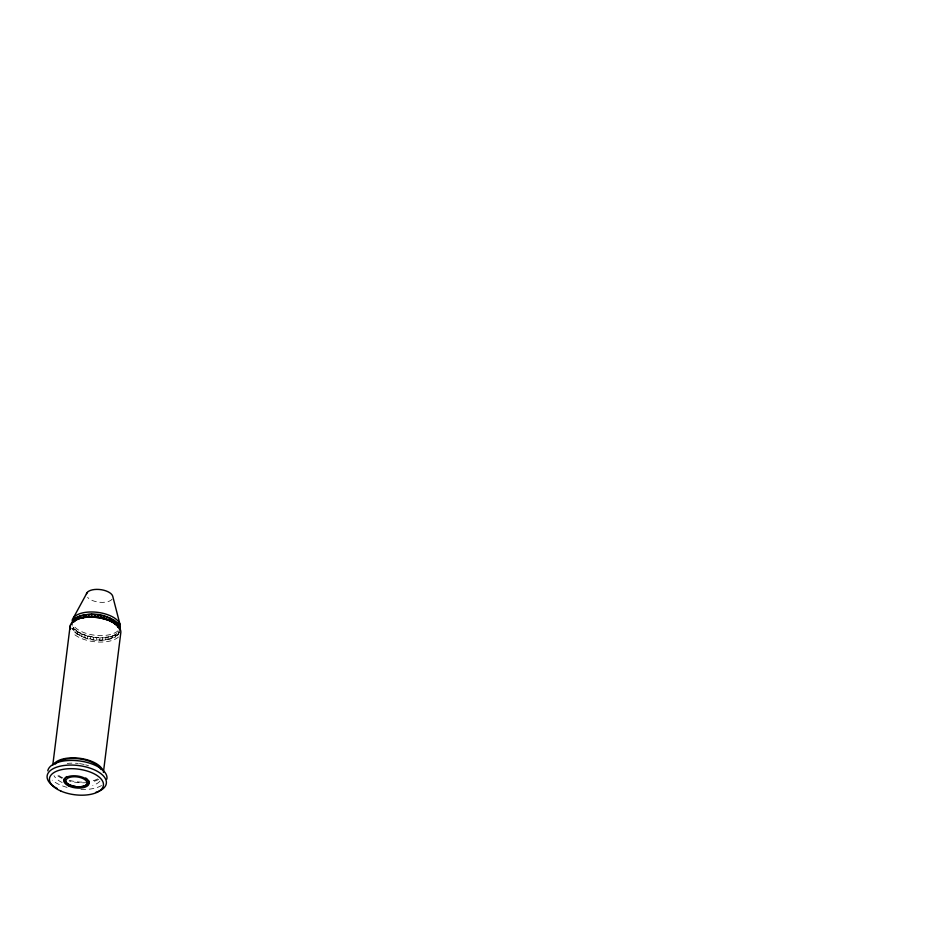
<?xml version="1.0" encoding="UTF-8"?>
<svg xmlns="http://www.w3.org/2000/svg" width="944" height="944" viewBox="0 0 944 944"><rect width="100%" height="100%" fill="white"/><g stroke="black" fill="none" stroke-linecap="round" stroke-linejoin="round"><path stroke-width="0.71" stroke-dasharray="4.72 3.54" d="M116.136 635.619L118.189 634.616L118.519 630.757L118.189 634.616C104.961 644.363 81.491 641.708 71.815 628.126L73.691 631.194L77.042 634.073C87.273 639.808 99.557 641.389 110.991 638.84L115.262 637.023L116.431 633.294L118.472 632.291L119.864 629.471M73.384 629.624L73.679 627.3L73.691 631.194M75.921 632.515L76.216 630.191L73.974 628.869L72.11 625.801M77.042 634.073L77.337 631.748L76.216 630.191M79.803 635.135L80.098 632.81L77.337 631.748L73.974 628.869M81.668 636.575L81.951 634.25L80.098 632.81M84.759 637.294L85.054 634.97L77.337 631.748M87.237 638.522L87.521 636.197L85.054 634.97M90.447 638.852L90.742 636.527L81.951 634.25M93.373 639.772L93.668 637.448L90.742 636.527M96.489 639.702L96.784 637.377C104.147 638.616 112.808 637.554 118.472 632.291M99.663 640.256L99.946 637.932L111.274 636.504L115.546 634.698L116.431 633.294M102.471 639.772L102.754 637.448M105.669 639.938L105.964 637.613M107.97 639.088L108.265 636.763M110.991 638.84L111.274 636.504M112.643 637.66L112.926 635.336M115.262 637.023L115.546 634.698M118.189 634.616L119.569 631.796L118.236 633.082M87.521 636.197L96.784 637.377M93.668 637.448L99.946 637.932M112.053 599.275A13.322 6.337 7.1 0 1 100.147 602.296A13.322 6.337 7.1 0 1 87.603 597.387M117.953 630.828A24.249 11.529 7.1 0 1 96.052 635.371A24.249 11.529 7.1 0 1 74.269 626.545M118.425 637.023A25.582 12.166 7.1 0 1 95.32 641.826A25.582 12.166 7.1 0 1 72.334 632.504M97.586 778.894A24.249 11.529 7.1 0 1 90.766 781.361M81.986 782.139A24.249 11.529 7.1 0 1 69.561 780.393M62.741 777.88A24.249 11.529 7.1 0 1 56.723 773.809M99.934 781.148A24.249 11.529 7.1 0 1 92.736 785.361M62.162 782.529A24.249 11.529 7.1 0 1 54.009 775.685M67.225 763.46A24.249 11.529 7.1 0 1 78.269 763.46M79.52 763.625A24.249 11.529 7.1 0 1 84.464 764.569M85.656 764.876A24.249 11.529 7.1 0 1 88.535 765.773M98.672 779.366A25.582 12.166 7.1 0 1 91.474 781.962M87.332 782.588A25.582 12.166 7.1 0 1 69.101 780.948M61.915 778.293A25.582 12.166 7.1 0 1 55.554 774.009M101.551 785.526A29.842 14.195 7.1 0 1 79.792 789.432M67.059 787.379A29.842 14.195 7.1 0 1 52.239 780.181"/><path stroke-width="1.42" d="M52.758 765.313L70.104 626.049M117.752 623.347L117.764 627.253L117.752 623.347L114.389 620.468C104.159 614.733 91.875 613.163 80.441 615.712L76.169 617.529L75.001 621.258L72.959 622.249L73.243 619.925C86.47 610.19 109.941 612.845 119.617 626.427L119.864 629.471M76.169 617.529L75.886 619.854L72.959 622.249M78.8 616.88L78.505 619.205L75.886 619.854C89.503 614.025 109.067 615.641 118.708 627.725M80.441 615.712L80.157 618.037L83.166 617.789L85.479 616.928L85.762 614.603M83.166 617.789L83.461 615.464M88.677 617.093L88.96 614.768M91.769 614.284L91.485 616.609L93.598 616.987M94.943 614.851L94.648 617.175L99.722 617.706M97.775 617.093L98.058 614.768M100.984 615.689L100.689 618.025L109.48 620.291L111.333 621.742L111.628 619.406M103.911 618.355L104.194 616.031M106.389 619.571L106.672 617.246M109.48 620.291L109.764 617.966M117.457 625.683L114.094 622.792L114.389 620.468M115.215 624.35L115.51 622.025M119.322 628.751L119.617 626.427L118.047 624.916M103.403 772.404L120.749 633.153A25.582 12.166 7.1 0 0 94.424 617.27A25.582 12.166 7.1 0 0 70.363 629.27M73.538 617.6L87.202 592.478M75.296 618.934L73.243 619.925L71.862 622.745L72.027 624.775M112.253 622.084L114.094 622.792M119.9 624.102L112.678 596.042A13.322 6.337 7.1 0 0 99.108 589.457A13.322 6.337 7.1 0 0 86.435 594.024M72.145 620.42A24.249 11.529 7.1 0 1 100.442 612.786A24.249 11.529 7.1 0 1 119.404 629.07M57.195 788.476A29.842 14.195 7.1 0 1 55.484 767.614A29.842 14.195 7.1 0 1 98.518 772.015A29.842 14.195 7.1 0 1 95.722 792.417M55.283 764.133A24.249 11.529 7.1 0 1 79.048 758.834A24.249 11.529 7.1 0 1 101.209 769.596M54.044 763.79A25.582 12.166 7.1 0 1 80.216 758.351A25.582 12.166 7.1 0 1 102.955 770.646M88.996 780.936A12.661 6.018 7.1 0 1 81.868 786.777M80.854 786.883A12.661 6.018 7.1 0 1 76.547 786.824M75.449 786.694A12.661 6.018 7.1 0 1 64.062 779.024M85.762 777.986A11.989 5.699 7.1 0 1 81.585 786.47M75.508 786.387A11.989 5.699 7.1 0 1 73.467 786.01M72.476 785.762A11.989 5.699 7.1 0 1 66.859 776.534M47.778 770.823A29.842 14.195 7.1 0 1 80.028 761.006A29.842 14.195 7.1 0 1 106.861 779.107M70.34 785.514A10.655 5.074 7.1 0 0 87.001 783.414A10.655 5.074 7.1 0 0 72.015 776.888A10.655 5.074 7.1 0 0 70.34 785.514M60.864 791.06A27.175 12.921 7.1 0 0 103.356 785.715A27.175 12.921 7.1 0 0 65.136 769.041A27.175 12.921 7.1 0 0 60.864 791.06M69.195 786.187A12.661 6.018 7.1 0 0 88.984 783.697A12.661 6.018 7.1 0 0 71.178 775.933A12.661 6.018 7.1 0 0 69.195 786.187"/></g></svg>
